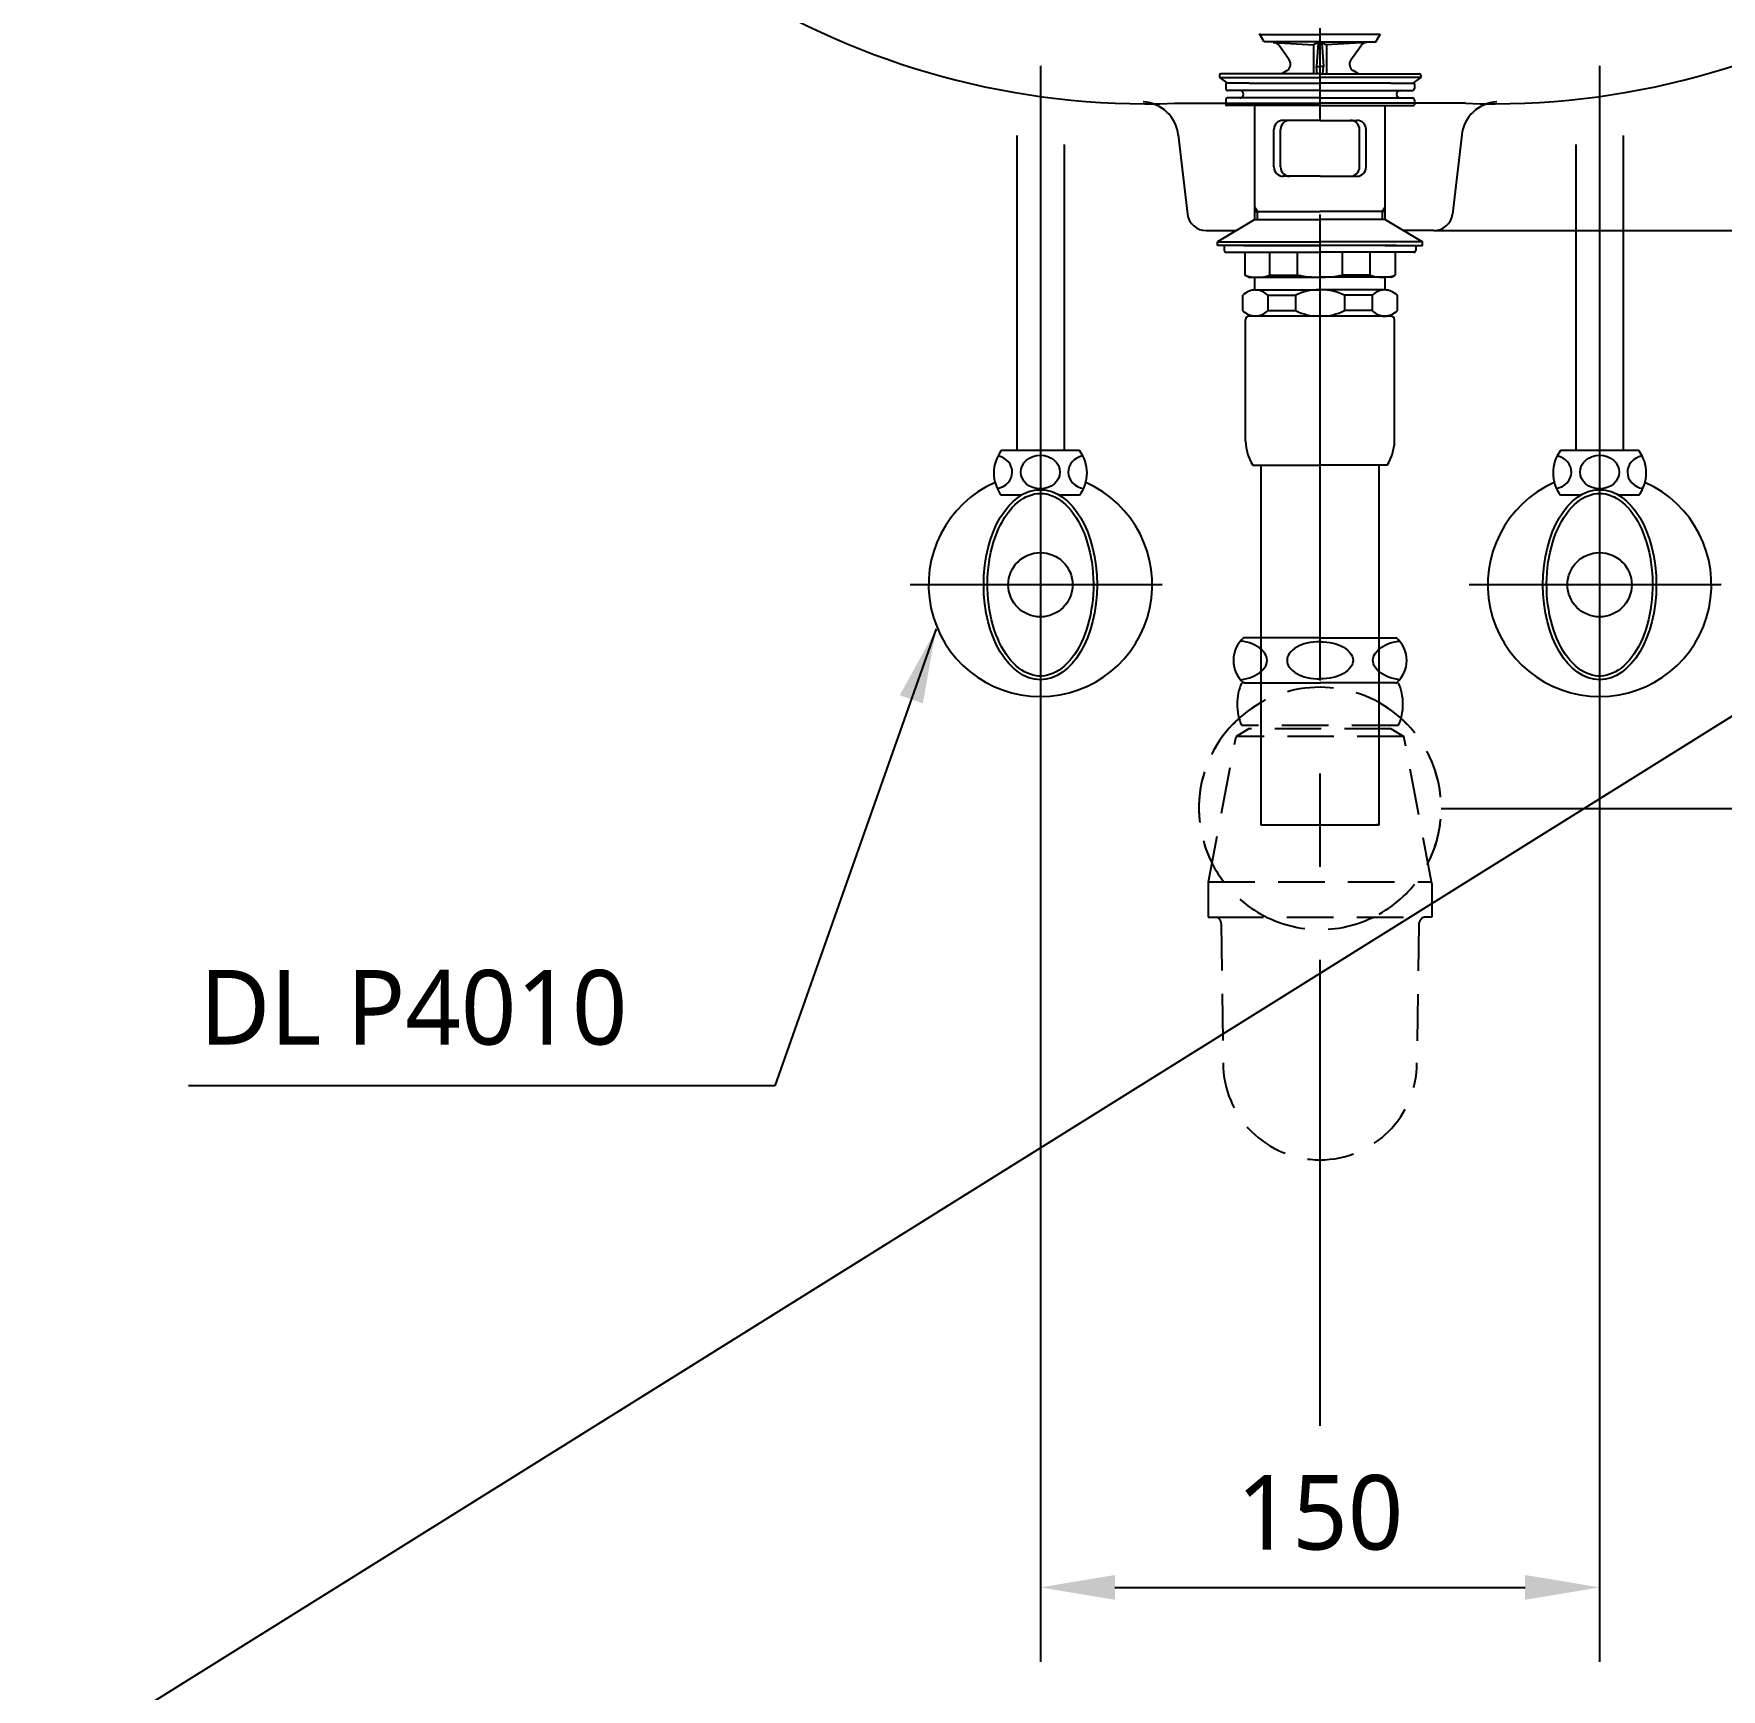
# Model space of a CAD drawing. Extents: x 283 to 7722, y -137 to 2100.
# Drawn here: x 855 to 1307.6, y 242.8 to 687 of the extents above; entities that cross this region are included whole.
import ezdxf

# ---------------------------------------------------------------- set-up
doc = ezdxf.new("R2010")
doc.units = 0
doc.header["$LTSCALE"] = 50
doc.header["$MEASUREMENT"] = 0
doc.linetypes.add('CENTER', pattern=[2, 1.25, -0.25, 0.25, -0.25])
doc.linetypes.add('HIDDEN', pattern=[0.375, 0.25, -0.125])
doc.layers.get('0').update_dxf_attribs({"linetype": 'CONTINUOUS'})
doc.layers.get('DEFPOINTS').update_dxf_attribs({"linetype": 'CONTINUOUS'})
for name, color, linetype in [('3', 3, 'CONTINUOUS'), ('4', 4, 'CONTINUOUS'), ('6', 6, 'CONTINUOUS'), ('CENTER', 2, 'CENTER')]:
    doc.layers.add(name, color=color, linetype=linetype)
doc.styles.add('GHS', font='txt.shx', dxfattribs={"bigfont": 'ghs.shx'})
doc.styles.get("Standard").update_dxf_attribs({"font": 'NanumGothic.ttf'})
doc.dimstyles.get("Standard").update_dxf_attribs({"dimtxt": 2.5, "dimasz": 2, "dimexe": 2, "dimexo": 1, "dimgap": 2, "dimtad": 1, "dimdec": 0, "dimlfac": 10, "dimrnd": 1, "dimzin": 0, "dimdsep": 46, "dimtxsty": 'Standard', "dimcen": 0, "dimclrd": 7, "dimclre": 7, "dimclrt": 2, "dimadec": 0, "dimazin": 0, "dimtfac": 1, "dimtdec": 0, "dimtofl": 0, "dimtmove": 0, "dimatfit": 3, "dimfxl": 0, "dimtolj": 1, "dimtzin": 0, "dimarcsym": 0})

# ---------------------------------------------------------------- blocks, each defined once
blk = doc.blocks.new('*D0')
at = {"color": 3, "lineweight": -2}
for p, q in [((1125, 514.48), (1125, 250.14)), ((1275, 514.48), (1275, 250.14)), ((1145, 270.14), (1255, 270.14))]:
    blk.add_line(p, q, dxfattribs=at)
at = {"color": 3}
for points in [[(1145, 273.47), (1145, 266.81), (1125, 270.14)], [(1255, 273.47), (1255, 266.81), (1275, 270.14)]]:
    blk.add_solid(points, dxfattribs=at)
at = {"layer": 'DEFPOINTS', "color": 0}
for p in [(1125, 514.48), (1275, 514.48), (1275, 270.14)]:
    blk.add_point(p, dxfattribs=at)
at = {"color": 2, "insert": (1200, 290.14), "char_height": 20, "attachment_point": 5}
blk.add_mtext('\\A1;150', dxfattribs=at)
blk = doc.blocks.new('*D2')
at = {"color": 3, "lineweight": -2}
for p, q in [((1232.5, 479.14), (1704.77, 479.14)), ((1684.77, 459.14), (1684.77, 371.47)), ((1684.77, 79.14), (1684.77, 331.47)), ((1500, 59.14), (1704.77, 59.14))]:
    blk.add_line(p, q, dxfattribs=at)
at = {"color": 3}
for points in [[(1681.43, 459.14), (1688.1, 459.14), (1684.77, 479.14)], [(1681.43, 79.14), (1688.1, 79.14), (1684.77, 59.14)]]:
    blk.add_solid(points, dxfattribs=at)
at = {"layer": 'DEFPOINTS', "color": 0}
for p in [(1232.5, 479.14), (1500, 59.14), (1684.77, 59.14)]:
    blk.add_point(p, dxfattribs=at)
at = {"color": 2, "insert": (1684.77, 351.47), "char_height": 20, "attachment_point": 5}
blk.add_mtext('\\A1;420', dxfattribs=at)
blk = doc.blocks.new('*D4')
at = {"color": 3, "lineweight": -2}
for p, q in [((1644.77, 809.14), (1704.77, 809.14)), ((1684.77, 789.14), (1684.77, 665.04)), ((1684.77, 499.14), (1684.77, 623.24)), ((1232.5, 479.14), (1704.77, 479.14))]:
    blk.add_line(p, q, dxfattribs=at)
at = {"color": 3}
for points in [[(1681.43, 789.14), (1688.1, 789.14), (1684.77, 809.14)], [(1681.43, 499.14), (1688.1, 499.14), (1684.77, 479.14)]]:
    blk.add_solid(points, dxfattribs=at)
at = {"layer": 'DEFPOINTS', "color": 0}
for p in [(1644.77, 809.14), (1232.5, 479.14), (1684.77, 479.14)]:
    blk.add_point(p, dxfattribs=at)
at = {"color": 2, "insert": (1684.77, 644.14), "char_height": 20, "attachment_point": 5}
blk.add_mtext('\\A1;330', dxfattribs=at)
blk = doc.blocks.new('*D6')
at = {"color": 3, "lineweight": -2}
for p, q in [((1529.21, 809.14), (1585, 809.14)), ((1565, 789.14), (1565, 741.64)), ((1565, 654.14), (1565, 701.64)), ((1230.55, 634.14), (1585, 634.14))]:
    blk.add_line(p, q, dxfattribs=at)
at = {"color": 3}
for points in [[(1561.67, 789.14), (1568.33, 789.14), (1565, 809.14)], [(1561.67, 654.14), (1568.33, 654.14), (1565, 634.14)]]:
    blk.add_solid(points, dxfattribs=at)
at = {"layer": 'DEFPOINTS', "color": 0}
for p in [(1529.21, 809.14), (1230.55, 634.14), (1565, 634.14)]:
    blk.add_point(p, dxfattribs=at)
at = {"color": 2, "insert": (1565, 721.64), "char_height": 20, "attachment_point": 5}
blk.add_mtext('\\A1;175', dxfattribs=at)

msp = doc.modelspace()

# ---------------------------------------------------------------- linework, layer by layer
msp.add_line((283.25589, -137.42071), (3867, 2100))
at = {"color": 4, "linetype": 'HIDDEN'}
for p, q in [((1170.09494, 459.45153), (1177.5, 498.45153)), ((1180.9, 500.45153), (1177.5, 498.45153)), ((1222.5, 498.45153), (1177.5, 498.45153)), ((1221, 501.35461), (1179, 501.35461)), ((1219.1, 500.45153), (1180.9, 500.45153)), ((1219.1, 500.45153), (1222.5, 498.45153)), ((1230, 458.95153), (1222.5, 498.45153)), ((1170, 459.45153), (1170, 449.95153)), ((1170, 459.45153), (1229.90506, 459.45153)), ((1230, 458.95153), (1230, 449.95153)), ((1170, 449.95153), (1172.37178, 449.95153)), ((1172.37178, 449.95153), (1228, 449.95153)), ((1173.5, 448.15153), (1174, 410.85461)), ((1230, 449.95153), (1228, 449.95153)), ((1226.5, 448.01504), (1226, 410.85461))]:
    msp.add_line(p, q, dxfattribs=at)
for centre, radius, start, end in [((1191.6, 507.10461), 13.85, 155.4704525, 204.5295475), ((1208.4, 507.10461), 13.85, 335.4704525, 24.5295475), ((1171.5, 448.15153), 2, 0, 64.1580672), ((1228.5, 448.01504), 2, 104.4775122, 180), ((1200, 410.85461), 26, 180, 0)]:
    msp.add_arc(centre, radius, start, end, dxfattribs=at)
at = {"layer": '3'}
for p, q in [((1185.00208, 684.83724), (1183.77076, 686.96995)), ((1183.8873, 686.7681), (1200.00208, 686.7681)), ((1200.00208, 684.83724), (1185.00208, 684.83724)), ((1187.51736, 684.65295), (1198.25208, 683.95158)), ((1191.72742, 679.95795), (1189.00922, 683.81092)), ((1200.00208, 684.83724), (1198.25208, 683.95158)), ((1198.25208, 683.95158), (1198.25208, 676.23724)), ((1199.48441, 684.57525), (1199.05208, 678.16737)), ((1216.11686, 686.7681), (1200.00208, 686.7681)), ((1200.00208, 684.83724), (1201.75208, 683.95158)), ((1200.00208, 684.83724), (1215.00208, 684.83724)), ((1200.51976, 684.57525), (1200.95208, 678.16737)), ((1212.48681, 684.65295), (1201.75208, 683.95158)), ((1201.75208, 683.95158), (1201.75208, 676.23724)), ((1208.27674, 679.95795), (1210.99495, 683.81092)), ((1215.00208, 684.83724), (1216.2334, 686.96995)), ((1173.00208, 675.83724), (1173.00208, 675.23724)), ((1173.00208, 675.23724), (1200.00208, 675.23724)), ((1173.00208, 675.23724), (1175.1443, 673.73724)), ((1182.70208, 676.23724), (1173.40208, 676.23724)), ((1200.00208, 676.23724), (1182.70208, 676.23724)), ((1189.64566, 676.23724), (1191.09318, 677.07297)), ((1199.05208, 678.19157), (1200.00208, 678.19157)), ((1199.25518, 676.23724), (1199.05208, 678.19157)), ((1200.95208, 678.19157), (1200.00208, 678.19157)), ((1200.00208, 676.23724), (1217.30208, 676.23724)), ((1227.00208, 675.23724), (1200.00208, 675.23724)), ((1200.74898, 676.23724), (1200.95208, 678.19157)), ((1210.35851, 676.23724), (1208.91099, 677.07297)), ((1217.30208, 676.23724), (1226.60208, 676.23724)), ((1227.00208, 675.23724), (1224.85986, 673.73724)), ((1227.00208, 675.83724), (1227.00208, 675.23724)), ((1174.70025, 673.53724), (1174.70025, 672.23724)), ((1181.00208, 673.73724), (1174.90025, 673.73724)), ((1200.00208, 671.73724), (1175.20025, 671.73724)), ((1181.00208, 673.73724), (1200.00208, 673.73724)), ((1219.00208, 673.73724), (1200.00208, 673.73724)), ((1200.00208, 671.73724), (1224.80392, 671.73724)), ((1219.00208, 673.73724), (1225.10392, 673.73724)), ((1225.30392, 673.53724), (1225.30392, 672.23724)), ((1174.70025, 669.23724), (1174.70025, 667.93724)), ((1200.00208, 667.73724), (1174.90025, 667.73724)), ((1200.00208, 669.73724), (1175.20025, 669.73724)), ((1182.50208, 637.14283), (1182.50208, 667.73724)), ((1200.00208, 669.73724), (1224.80392, 669.73724)), ((1200.00208, 667.73724), (1225.10392, 667.73724)), ((1217.50208, 637.14283), (1217.50208, 667.73724)), ((1225.30392, 669.23724), (1225.30392, 667.93724)), ((1187.62771, 651.23724), (1187.62771, 661.23724)), ((1189.39548, 651.23724), (1189.39548, 661.23724)), ((1200.00208, 663.73724), (1190.12771, 663.73724)), ((1200.00208, 663.73724), (1209.87645, 663.73724)), ((1210.60868, 651.23724), (1210.60868, 661.23724)), ((1212.37645, 651.23724), (1212.37645, 661.23724)), ((1200.00208, 648.73724), (1190.12771, 648.73724)), ((1200.00208, 648.73724), (1209.87645, 648.73724)), ((1183.20208, 639.23724), (1182.50208, 640.44968)), ((1182.50208, 639.23724), (1200.00208, 639.23724)), ((1183.20208, 637.14283), (1183.20208, 639.23724)), ((1217.50208, 639.23724), (1200.00208, 639.23724)), ((1216.80208, 639.23724), (1217.50208, 640.44968)), ((1216.80208, 637.14283), (1216.80208, 639.23724)), ((1182.50208, 637.14283), (1172.50208, 631.14283)), ((1182.50208, 637.14283), (1200.00208, 637.14283)), ((1217.50208, 637.14283), (1200.00208, 637.14283)), ((1217.50208, 637.14283), (1227.50208, 631.14283)), ((1172.50208, 630.14283), (1172.50208, 631.14283)), ((1172.50208, 631.14283), (1200.00208, 631.14283)), ((1182.50208, 630.14283), (1172.50208, 630.14283)), ((1174.30995, 630.14283), (1174.30995, 628.84283)), ((1217.50208, 630.14283), (1182.50208, 630.14283)), ((1227.50208, 631.14283), (1200.00208, 631.14283)), ((1217.50208, 630.14283), (1227.50208, 630.14283)), ((1225.69421, 630.14283), (1225.69421, 628.84283)), ((1227.50208, 630.14283), (1227.50208, 631.14283)), ((1174.80995, 628.34283), (1179.80995, 628.34283)), ((1179.80995, 628.34283), (1179.80995, 622.22019)), ((1179.80995, 628.34283), (1200.00208, 628.34283)), ((1186.58474, 622.22019), (1186.58474, 628.34283)), ((1193.9854, 622.22019), (1193.9854, 628.34283)), ((1220.19421, 628.34283), (1200.00208, 628.34283)), ((1206.01877, 622.22019), (1206.01877, 628.34283)), ((1213.41943, 622.22019), (1213.41943, 628.34283)), ((1225.19421, 628.34283), (1220.19421, 628.34283)), ((1220.19421, 628.34283), (1220.19421, 622.22019)), ((1180.80995, 621.64283), (1179.80995, 622.22019)), ((1180.80995, 621.64283), (1182.20995, 621.64283)), ((1182.20995, 621.64283), (1200.00208, 621.64283)), ((1182.50208, 618.2316), (1182.50208, 621.64283)), ((1186.58474, 622.22019), (1193.9854, 622.22019)), ((1217.79421, 621.64283), (1200.00208, 621.64283)), ((1213.41943, 622.22019), (1206.01877, 622.22019)), ((1217.50208, 618.2316), (1217.50208, 621.64283)), ((1219.19421, 621.64283), (1217.79421, 621.64283)), ((1219.19421, 621.64283), (1220.19421, 622.22019)), ((1179.25839, 612.68062), (1179.25839, 616.79387)), ((1182.64578, 618.23724), (1199.75839, 618.23724)), ((1186.03317, 616.79387), (1186.03317, 612.68062)), ((1186.03317, 616.79387), (1193.43383, 616.79387)), ((1193.43383, 616.79387), (1193.43383, 612.68062)), ((1217.35839, 618.23724), (1200.24578, 618.23724)), ((1213.971, 616.79387), (1206.57033, 616.79387)), ((1206.57033, 616.79387), (1206.57033, 612.68062)), ((1213.971, 616.79387), (1213.971, 612.68062)), ((1220.74578, 612.68062), (1220.74578, 616.79387)), ((1200.00208, 611.23724), (1181.00208, 611.23724)), ((1186.03317, 612.68062), (1193.43383, 612.68062)), ((1217.35839, 611.23724), (1200.00208, 611.23724)), ((1213.971, 612.68062), (1206.57033, 612.68062)), ((1216.80208, 611.23724), (1217.35839, 611.23724)), ((1217.35839, 611.23724), (1217.75839, 611.23724)), ((1219.00208, 611.23724), (1217.50208, 611.23724)), ((1180.00208, 577.6349), (1180.00208, 610.23724)), ((1220.00208, 577.6349), (1220.00208, 610.23724)), ((1220.00208, 604.873), (1220.00208, 610.23724)), ((1182.00208, 571.23724), (1200.00208, 571.23724)), ((1184.125, 571.23724), (1184.125, 474.73724)), ((1218.00208, 571.23724), (1200.00208, 571.23724)), ((1215.875, 474.73724), (1215.875, 571.23724)), ((1184.125, 474.73724), (1215.875, 474.73724)), ((1215.875, 474.73724), (1215.175, 474.73724))]:
    msp.add_line(p, q, dxfattribs=at)
at = {"layer": '3', "color": 7}
for p, q in [((1161.0019, 668.30305), (1200, 668.30305)), ((1238.9981, 668.30305), (1200, 668.30305)), ((1161.99256, 659.83877), (1164.48283, 638.5616)), ((1238.00744, 659.83877), (1235.51717, 638.5616)), ((1169.44893, 634.14283), (1177.50208, 634.14283)), ((1230.55107, 634.14283), (1222.50208, 634.14283)), ((1179.5, 630.14283), (1200, 630.14283)), ((1220.5, 630.14283), (1200, 630.14283))]:
    msp.add_line(p, q, dxfattribs=at)
for centre, radius, start, end in [((1153.5611, 876.9319), 208.7615, 203.6857634, 272.0426023), ((1246.4389, 876.9319), 208.7615, 267.9573977, 336.3142366), ((1152.06035, 658.67631), 10, 6.675503, 86.8827514), ((1247.93965, 658.67631), 10, 93.1172486, 173.324497), ((1169.44893, 639.14283), 5, 186.6755031, 270), ((1230.55107, 639.14283), 5, 270, 353.3244969)]:
    msp.add_arc(centre, radius, start, end, dxfattribs=at)
at = {"layer": '3'}
for centre, radius, start, end in [((1187.37497, 682.65799), 2, 35.2023251, 86.2618095), ((1212.62919, 682.65799), 2, 93.7381905, 144.7976749), ((1190.09318, 678.80502), 2, 300, 35.2023251), ((1209.91099, 678.80502), 2, 144.7976749, 240), ((1173.40208, 675.83724), 0.4, 90, 180), ((1226.60208, 675.83724), 0.4, 0, 90), ((1174.90025, 673.53724), 0.2, 90, 180), ((1175.20025, 672.23724), 0.5, 180, 270), ((1178.50208, 670.73724), 1, 270, 90), ((1221.50208, 670.73724), 1, 90, 270), ((1224.80392, 672.23724), 0.5, 270, 0), ((1225.10392, 673.53724), 0.2, 0, 90), ((1175.20025, 669.23724), 0.5, 90, 180), ((1174.90025, 667.93724), 0.2, 180, 270), ((1224.80392, 669.23724), 0.5, 0, 90), ((1225.10392, 667.93724), 0.2, 270, 0), ((1190.12771, 661.23724), 2.5, 90, 180), ((1191.89548, 661.23724), 2.5, 90, 180), ((1208.10868, 661.23724), 2.5, 0, 90), ((1209.87645, 661.23724), 2.5, 0, 90), ((1190.12771, 651.23724), 2.5, 180, 270), ((1191.89548, 651.23724), 2.5, 180, 270), ((1208.10868, 651.23724), 2.5, 270, 0), ((1209.87645, 651.23724), 2.5, 270, 0), ((1174.80995, 628.84283), 0.5, 180, 270), ((1225.19421, 628.84283), 0.5, 270, 0), ((1183.19734, 631.82204), 10.18185, 250.567925, 289.432075), ((1199.80994, 651.09517), 29.45658, 258.5955662, 270.3737354), ((1200.19422, 651.09517), 29.45658, 269.6262646, 281.4044338), ((1216.80682, 631.82204), 10.18185, 250.567925, 289.432075), ((1182.64578, 613.52944), 4.70435, 43.9409373, 136.0590627), ((1199.53619, 604.63276), 13.60629, 89.0642953, 116.6471866), ((1200.46797, 604.63276), 13.60629, 63.3528134, 90.9357047), ((1217.35839, 613.52944), 4.70435, 43.9409373, 136.0590627), ((1182.64578, 615.94504), 4.70435, 223.9409373, 316.0590627), ((1181.00208, 610.23724), 1, 90, 180), ((1199.53619, 624.84172), 13.60629, 243.3528134, 270.9357047), ((1200.46797, 624.84172), 13.60629, 269.0642953, 296.6471866), ((1217.35839, 615.94504), 4.70435, 223.9409373, 316.0590627), ((1219.00208, 610.23724), 1, 0, 90), ((1192.99049, 578.18383), 13, 182.4200434, 212.3000082), ((1207.01368, 578.18383), 13, 327.6999918, 357.5799566)]:
    msp.add_arc(centre, radius, start, end, dxfattribs=at)
at = {"layer": '4'}
for p, q in [((1183.75, 524.85461), (1179.4585, 524.85461)), ((1200, 524.85461), (1183.75, 524.85461)), ((1200, 524.85461), (1216.25, 524.85461)), ((1216.25, 524.85461), (1220.5415, 524.85461)), ((1179.85, 512.85461), (1179.4585, 512.85461)), ((1179.85, 512.85461), (1200, 512.85461)), ((1179.85, 512.85461), (1200, 512.85461)), ((1220.15, 512.85461), (1200, 512.85461)), ((1220.15, 512.85461), (1200, 512.85461)), ((1220.15, 512.85461), (1220.5415, 512.85461))]:
    msp.add_line(p, q, dxfattribs=at)
for points in [[(1185.80517, 518.85461, 0.15521739), (1185.21468, 520.71093, 0.106747244), (1183.15297, 522.60161, 0.07304301), (1180.38311, 523.71963, 0.028511088), (1178.65435, 524.03564, 0.05952259)], [(1191.7197, 520.59354, 0.327290453), (1191.7197, 517.11567, 0.106373385), (1193.7425, 515.31907, 0.071219107), (1196.44246, 514.26535, 0.057537424), (1200, 513.85461, 0.057537424)], [(1200, 523.85461, 0.057537424), (1196.44246, 523.44386, 0.071219107), (1193.7425, 522.39014, 0.106373365), (1191.7197, 520.59354, 0.159482965)], [(1200, 523.85461, -0.057537424), (1203.55754, 523.44386, -0.071219107), (1206.2575, 522.39014, -0.106373365), (1208.2803, 520.59354, -0.159482965)], [(1208.2803, 520.59354, -0.327290453), (1208.2803, 517.11567, -0.106373385), (1206.2575, 515.31907, -0.071219107), (1203.55754, 514.26535, -0.057537424), (1200, 513.85461, -0.057537424)], [(1214.19483, 518.85461, -0.15521739), (1214.78532, 520.71093, -0.106747244), (1216.84703, 522.60161, -0.07304301), (1219.61689, 523.71963, -0.028511088), (1221.34565, 524.03564, -0.05952259)], [(1178.65435, 513.67358, 0.028511088), (1180.38311, 513.98959, 0.07304301), (1183.15297, 515.10761, 0.106747244), (1185.21468, 516.99828, 0.15521739), (1185.80517, 518.85461, 0.15521739)], [(1221.34565, 513.67358, -0.028511088), (1219.61689, 513.98959, -0.07304301), (1216.84703, 515.10761, -0.106747244), (1214.78532, 516.99828, -0.15521739), (1214.19483, 518.85461, -0.15521739)]]:
    msp.add_lwpolyline(points, format="xyb", dxfattribs=at)
for centre, start, end in [((1184.75, 518.85461), 131.4096221, 228.5903779), ((1215.25, 518.85461), 311.4096221, 48.5903779)]:
    msp.add_arc(centre, 8, start, end, dxfattribs=at)
at = {"layer": '4', "linetype": 'HIDDEN'}
for start, end in [(50.5529208, 129.4470792), (129.4470792, 240.760487), (131.5264223, 206.9716437), (299.239513, 50.5529208), (333.0283563, 48.4735777), (240.760487, 299.239513)]:
    msp.add_arc((1200, 479.14283), 32.5, start, end, dxfattribs=at)
at = {"layer": '6'}
for p, q in [((1125, 678.36005), (1125, 504.48431)), ((1275, 678.36005), (1275, 504.48431)), ((1118.65, 659.6293), (1118.65, 575.14283)), ((1131.35, 657.21965), (1131.35, 575.14283)), ((1268.65, 657.21965), (1268.65, 575.14283)), ((1281.35, 659.6293), (1281.35, 575.14283)), ((1131.35, 575.14283), (1114.5, 575.14283)), ((1135.5, 575.14283), (1131.35, 575.14283)), ((1281.35, 575.14283), (1264.5, 575.14283)), ((1285.5, 575.14283), (1281.35, 575.14283)), ((1119.8598, 563.14283), (1114.5, 563.14283)), ((1135.5, 563.14283), (1130.1402, 563.14283)), ((1269.8598, 563.14283), (1264.5, 563.14283)), ((1285.5, 563.14283), (1280.1402, 563.14283)), ((1157.62657, 539.14283), (1090.03087, 539.14283)), ((1307.62657, 539.14283), (1240.03087, 539.14283))]:
    msp.add_line(p, q, dxfattribs=at)
for centre in [(1125, 539.14283), (1275, 539.14283)]:
    msp.add_circle(centre, 8.61509, dxfattribs=at)
for centre, radius, start, end in [((1122.5, 569.14283), 10, 143.1301024, 216.8698976), ((1127.5, 569.14283), 10, 323.1301024, 36.8698976), ((1272.5, 569.14283), 10, 143.1301024, 216.8698976), ((1277.5, 569.14283), 10, 323.1301024, 36.8698976), ((1125, 539.14283), 30, 113.9172512, 66.0827488), ((1275, 539.14283), 30, 113.9172512, 66.0827488)]:
    msp.add_arc(centre, radius, start, end, dxfattribs=at)
for centre, start_param, end_param in [((1112.22674, 569.37042), 1.800504354, 4.443057795), ((1137.68267, 569.37042), -1.317473203, 1.357377569), ((1262.22674, 569.37042), 1.800504354, 4.443057795), ((1287.68267, 569.37042), -1.317473203, 1.357377569)]:
    msp.add_ellipse(centre, major_axis=(-5.22946, 0), ratio=0.866391406, start_param=start_param, end_param=end_param, dxfattribs=at)
for centre, major_axis, ratio in [((1125, 569.37042), (5.22946, 0), 0.866391406), ((1275, 569.37042), (5.22946, 0), 0.866391406), ((1125, 539.14283), (0, 25.5), 0.596528766), ((1275, 539.14283), (0, 25.5), 0.596528766)]:
    msp.add_ellipse(centre, major_axis=major_axis, ratio=ratio, dxfattribs=at)
for points in [[(1125, 563.64283), (1122.91961, 563.64283), (1120.81986, 562.83373), (1116.92363, 559.58867), (1115.15141, 557.14855), (1112.42556, 551.11984), (1111.47389, 547.54042), (1110.62349, 540.02528), (1110.72481, 536.09555), (1111.95671, 528.73814), (1113.0872, 525.3166), (1116.09962, 519.72739), (1117.9775, 517.57015), (1121.98264, 514.92782), (1124.08816, 514.42624), (1128.24366, 515.02804), (1130.32541, 516.15089), (1134.07662, 519.98289), (1135.72535, 522.687), (1138.13974, 529.10837), (1138.90451, 532.81762), (1139.36618, 540.43205), (1139.06304, 544.33131), (1137.4602, 551.47373), (1136.16064, 554.71044), (1132.88975, 559.81723), (1130.92602, 561.67599), (1127.60831, 563.32815), (1126.30279, 563.64283), (1125, 563.64283)], [(1275, 563.64283), (1272.91961, 563.64283), (1270.81986, 562.83373), (1266.92363, 559.58867), (1265.15141, 557.14855), (1262.42556, 551.11984), (1261.47389, 547.54042), (1260.62349, 540.02528), (1260.72481, 536.09555), (1261.95671, 528.73814), (1263.0872, 525.3166), (1266.09962, 519.72739), (1267.9775, 517.57015), (1271.98264, 514.92782), (1274.08816, 514.42624), (1278.24366, 515.02804), (1280.32541, 516.15089), (1284.07662, 519.98289), (1285.72535, 522.687), (1288.13974, 529.10837), (1288.90451, 532.81762), (1289.36618, 540.43205), (1289.06304, 544.33131), (1287.4602, 551.47373), (1286.16064, 554.71044), (1282.88975, 559.81723), (1280.92602, 561.67599), (1277.60831, 563.32815), (1276.30279, 563.64283), (1275, 563.64283)]]:
    msp.add_open_spline(points, degree=3, knots=[0, 0, 0, 0, 0.461109739, 0.461109739, 0.922219478, 0.922219478, 1.383329216, 1.383329216, 1.844438955, 1.844438955, 2.305548694, 2.305548694, 2.766658433, 2.766658433, 3.227768172, 3.227768172, 3.688877911, 3.688877911, 4.149987649, 4.149987649, 4.611097388, 4.611097388, 5.072207127, 5.072207127, 5.533316866, 5.533316866, 5.994426605, 5.994426605, 6.283185307, 6.283185307, 6.283185307, 6.283185307], dxfattribs=at)
at = {"layer": 'CENTER', "color": 1, "linetype": 'CENTER', "ltscale": 2}
msp.add_line((1200, 313.48497), (1200, 836.02487), dxfattribs=at)

# ---------------------------------------------------------------- texts
at = {"color": 2, "insert": (899.43939, 435.77489), "char_height": 20, "attachment_point": 1, "style": 'GHS'}
msp.add_mtext_dynamic_manual_height_columns('{\\fNanumGothic|b0|i0|c129|p50;DL P4010}', width=158.3659725, gutter_width=13.505, heights=[0], dxfattribs=at)

# ---------------------------------------------------------------- dimensions: what is measured, and where the dimension line sits
for base, p1, p2, picture, middle in [((1565, 634.14283), (1529.2128, 809.14283), (1230.55315, 634.14283), '*D6', (1565, 721.64283)), ((1684.76623, 479.14283), (1644.76623, 809.14283), (1232.5, 479.14283), '*D4', (1684.76623, 644.14283))]:
    dim = msp.add_linear_dim(base=base, p1=p1, p2=p2, angle=90, dimstyle='Standard', override={"dimtxt": 20, "dimasz": 20, "dimexe": 20, "dimexo": 0, "dimgap": 10, "dimtih": 1, "dimtoh": 1, "dimdec": 4, "dimlfac": 1, "dimzin": 8, "dimclrd": 3, "dimclre": 3, "dimtdec": 4, "dimarcsym": 1})
    dim.commit()
    dim.dimension.update_dxf_attribs({"geometry": picture, "text_midpoint": middle})
dim = msp.add_linear_dim(base=(1275, 270.14153), p1=(1125, 514.48431), p2=(1275, 514.48431), dimstyle='Standard', override={"dimtxt": 20, "dimasz": 20, "dimexe": 20, "dimexo": 0, "dimgap": 10, "dimdec": 4, "dimlfac": 1, "dimzin": 8, "dimclrd": 3, "dimclre": 3, "dimtdec": 4})
dim.commit()
dim.dimension.update_dxf_attribs({"geometry": '*D0', "text_midpoint": (1200, 290.14153)})
dim = msp.add_linear_dim(base=(1684.76623, 59.14283), p1=(1232.5, 479.14283), p2=(1500, 59.14283), angle=90, dimstyle='Standard', override={"dimtxt": 20, "dimasz": 20, "dimexe": 20, "dimexo": 0, "dimgap": 10, "dimtih": 1, "dimtoh": 1, "dimdec": 4, "dimlfac": 1, "dimzin": 8, "dimclrd": 3, "dimclre": 3, "dimtdec": 4, "dimarcsym": 1})
dim.commit()
dim.dimension.update_dxf_attribs({"geometry": '*D2', "text_midpoint": (1684.76623, 351.47203), "dimtype": 160})

# ---------------------------------------------------------------- leaders
msp.add_leader([(1097.0345, 527.27262), (1053.72422, 404.67877), (896.44357, 404.67877)], dimstyle='Standard', override={"dimtxt": 25, "dimasz": 20, "dimexe": 10, "dimexo": 8, "dimgap": 10, "dimtad": 0, "dimdec": 4, "dimlfac": 1, "dimzin": 8, "dimclrd": 3, "dimclre": 3, "dimtdec": 4, "dimarcsym": 1})

doc.saveas('drawing.dxf')
